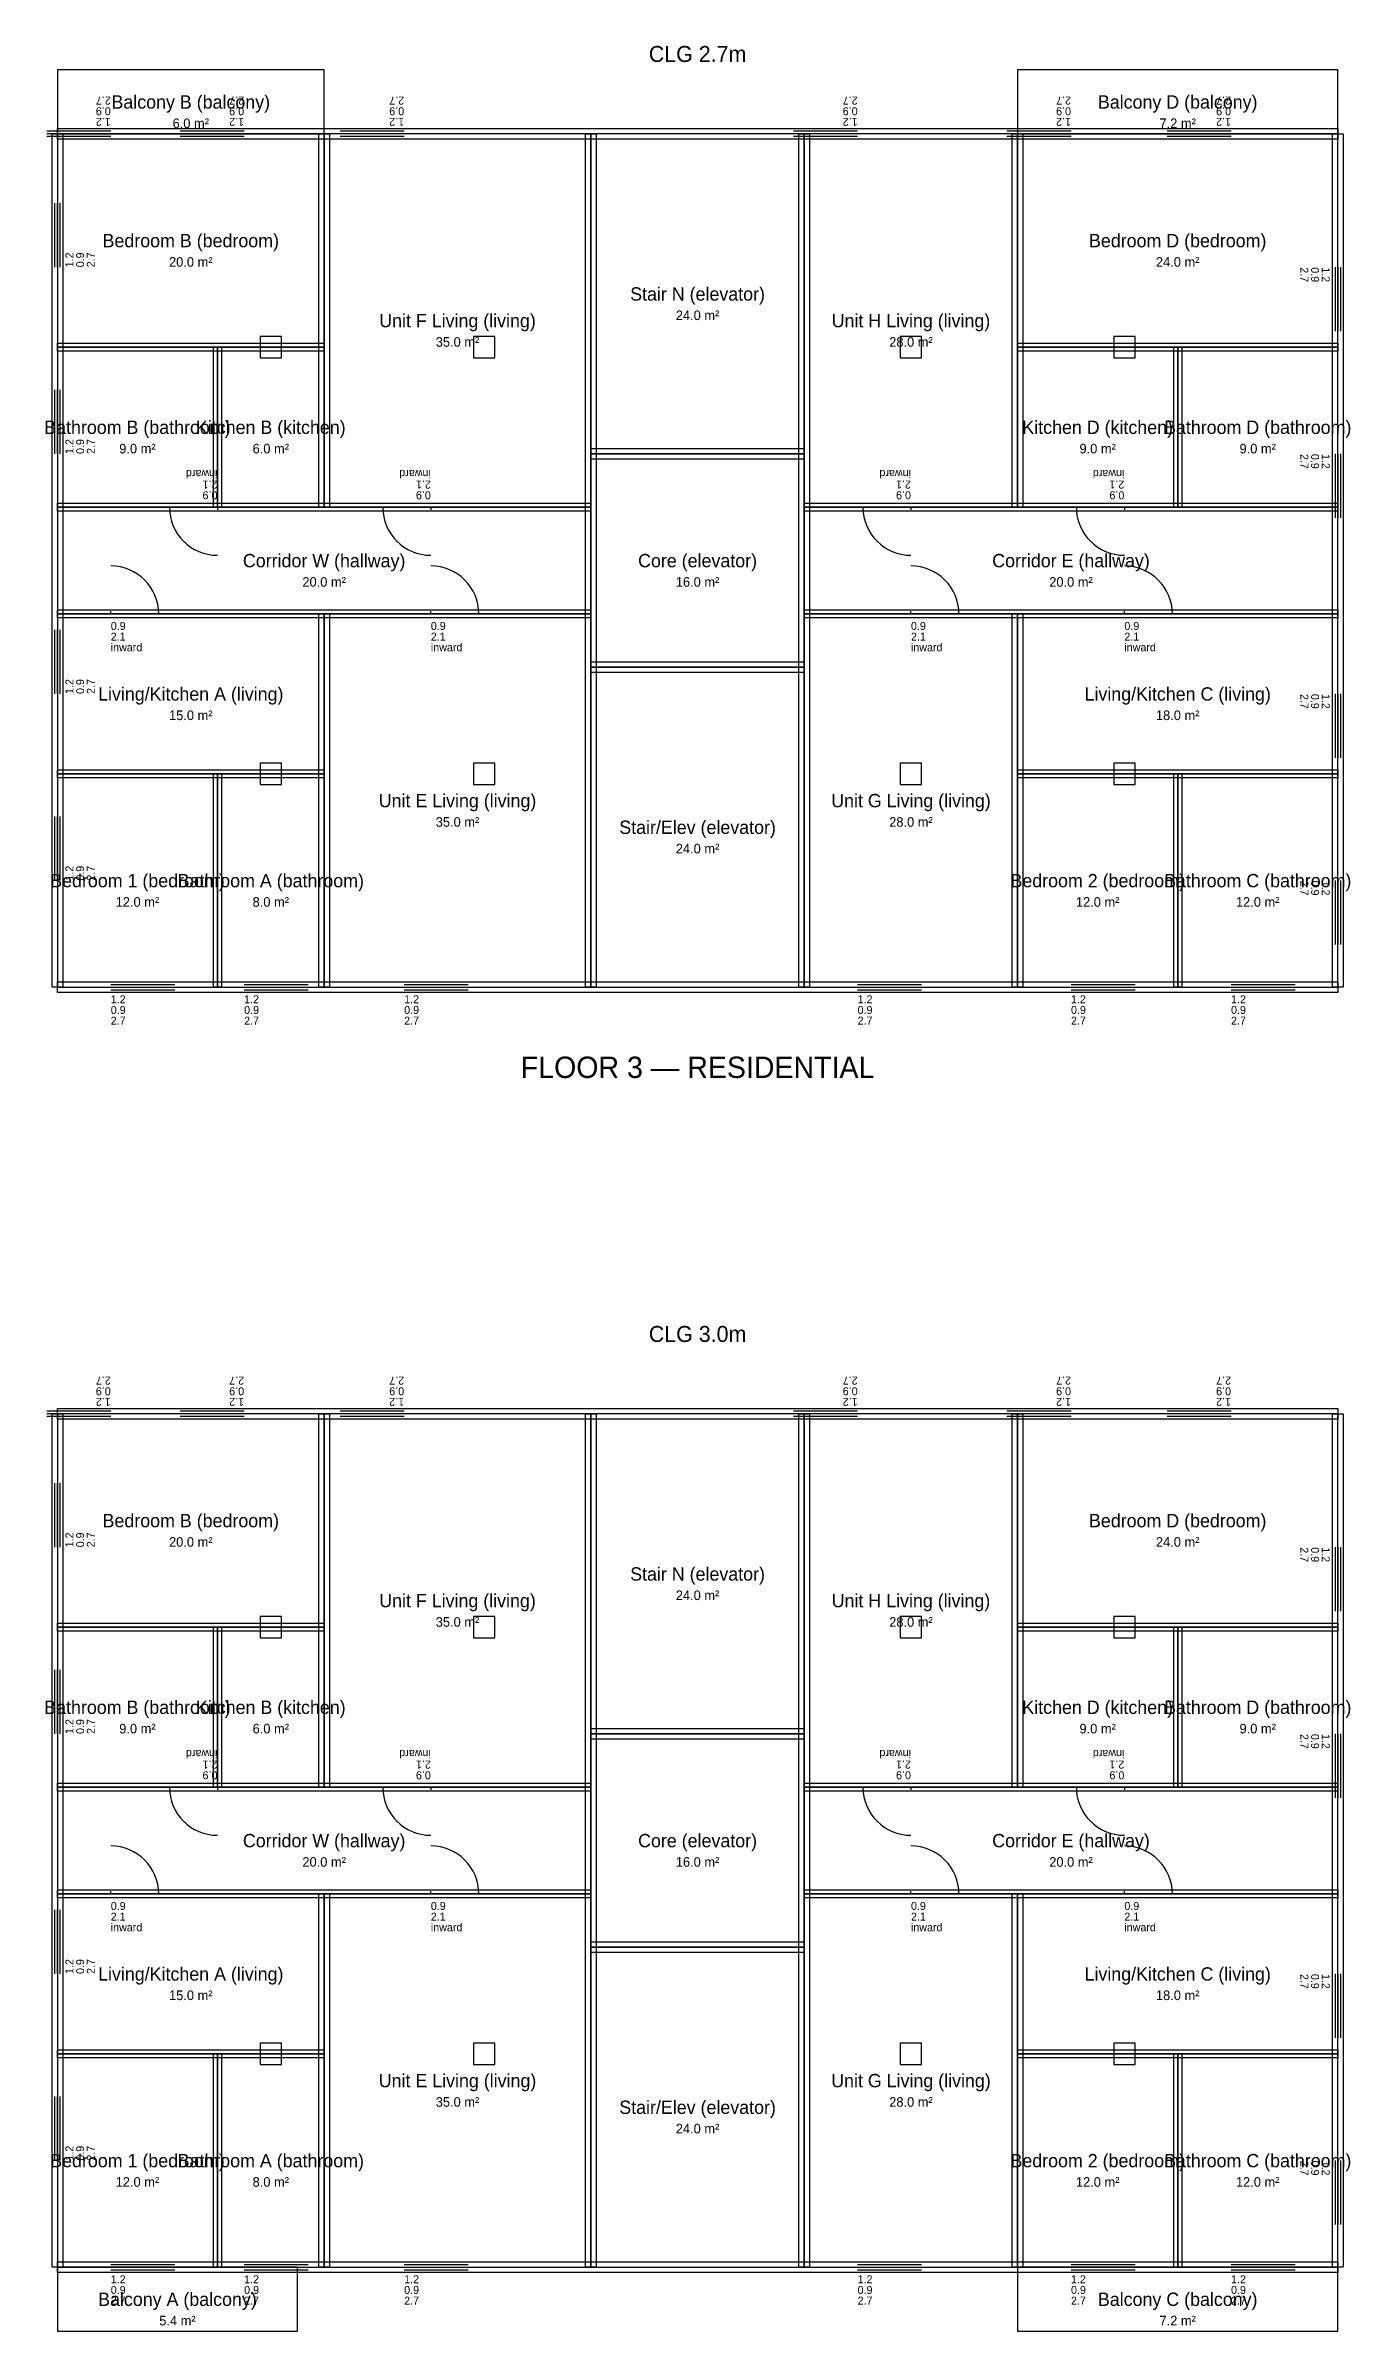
# Model space of a CAD drawing. Header units: metres. Extents: x 0 to 24, y -5 to 138.
# Drawn here: x -0.22 to 24.24, y 22.8 to 65.65 of the extents above; entities that cross this region are included whole.
import ezdxf
from ezdxf.enums import TextEntityAlignment as Align

# ---------------------------------------------------------------- set-up
doc = ezdxf.new("R2010")
doc.units = ezdxf.units.M
for name, color, linetype in [('A-ANNO-CLG', 9, 'Continuous'), ('A-ANNO-FLOR', 7, 'Continuous'), ('A-BALCONY', 6, 'Continuous'), ('A-DOOR', 1, 'Continuous'), ('A-ROOM-AREA', 2, 'Continuous'), ('A-ROOM-BDRY', 3, 'Continuous'), ('A-ROOM-NAME', 2, 'Continuous'), ('A-WALL-EXTR', 7, 'Continuous'), ('A-WALL-PART', 8, 'Continuous'), ('A-WALL-STRC', 5, 'Continuous'), ('A-WINDOW', 4, 'Continuous'), ('S-COLS', 5, 'Continuous')]:
    doc.layers.add(name, color=color, linetype=linetype)

# ---------------------------------------------------------------- blocks, each defined once
blk = doc.blocks.new('WINDOW-STD')
at = {"layer": 'A-WINDOW'}
for p, q in [((0, 0.05), (1.2, 0.05)), ((0, -0.05), (1.2, -0.05))]:
    blk.add_line(p, q, dxfattribs=at)
at = {"layer": 'A-WINDOW', "color": 4}
blk.add_line((0, 0), (1.2, 0), dxfattribs=at)
at = {"layer": 'A-WINDOW'}
for tag, p in [('WIDTH_M', (0, -0.3)), ('SILL_HEIGHT_M', (0, -0.5)), ('HEAD_HEIGHT_M', (0, -0.7))]:
    blk.add_attdef(tag, p, '', height=0.15, dxfattribs=at)
blk = doc.blocks.new('DOOR-SINGLE')
at = {"layer": 'A-DOOR'}
for q in [(0, 0.05), (0.9, 0)]:
    blk.add_line((0, 0), q, dxfattribs=at)
blk.add_arc((0, 0), 0.9, 0, 90, dxfattribs=at)
for tag, p in [('WIDTH_M', (0, -0.3)), ('HEAD_HEIGHT_M', (0, -0.5)), ('SWING', (0, -0.7))]:
    blk.add_attdef(tag, p, '', height=0.15, dxfattribs=at)

msp = doc.modelspace()

# ---------------------------------------------------------------- linework, layer by layer
at = {"layer": 'A-BALCONY'}
for points in [[(0, 64), (5, 64), (5, 65.2), (0, 65.2)], [(18, 64), (24, 64), (24, 65.2), (18, 65.2)], [(0, 22.8), (4.5, 22.8), (4.5, 24), (0, 24)], [(18, 22.8), (24, 22.8), (24, 24), (18, 24)]]:
    msp.add_lwpolyline(points, close=True, dxfattribs=at)
at = {"layer": 'A-ROOM-BDRY'}
for points in [[(0, 64), (5, 64), (5, 65.2), (0, 65.2)], [(18, 64), (24, 64), (24, 65.2), (18, 65.2)], [(0, 60), (5, 60), (5, 64), (0, 64)], [(5, 57), (10, 57), (10, 64), (5, 64)], [(10, 58), (14, 58), (14, 64), (10, 64)], [(14, 57), (18, 57), (18, 64), (14, 64)], [(18, 60), (24, 60), (24, 64), (18, 64)], [(0, 57), (3, 57), (3, 60), (0, 60)], [(3, 57), (5, 57), (5, 60), (3, 60)], [(18, 57), (21, 57), (21, 60), (18, 60)], [(21, 57), (24, 57), (24, 60), (21, 60)], [(10, 54), (14, 54), (14, 58), (10, 58)], [(0, 55), (10, 55), (10, 57), (0, 57)], [(14, 55), (24, 55), (24, 57), (14, 57)], [(0, 52), (5, 52), (5, 55), (0, 55)], [(5, 48), (10, 48), (10, 55), (5, 55)], [(14, 48), (18, 48), (18, 55), (14, 55)], [(18, 52), (24, 52), (24, 55), (18, 55)], [(10, 48), (14, 48), (14, 54), (10, 54)], [(0, 48), (3, 48), (3, 52), (0, 52)], [(3, 48), (5, 48), (5, 52), (3, 52)], [(18, 48), (21, 48), (21, 52), (18, 52)], [(21, 48), (24, 48), (24, 52), (21, 52)], [(0, 36), (5, 36), (5, 40), (0, 40)], [(5, 33), (10, 33), (10, 40), (5, 40)], [(10, 34), (14, 34), (14, 40), (10, 40)], [(14, 33), (18, 33), (18, 40), (14, 40)], [(18, 36), (24, 36), (24, 40), (18, 40)], [(0, 33), (3, 33), (3, 36), (0, 36)], [(3, 33), (5, 33), (5, 36), (3, 36)], [(18, 33), (21, 33), (21, 36), (18, 36)], [(21, 33), (24, 33), (24, 36), (21, 36)], [(10, 30), (14, 30), (14, 34), (10, 34)], [(0, 31), (10, 31), (10, 33), (0, 33)], [(14, 31), (24, 31), (24, 33), (14, 33)], [(0, 28), (5, 28), (5, 31), (0, 31)], [(5, 24), (10, 24), (10, 31), (5, 31)], [(14, 24), (18, 24), (18, 31), (14, 31)], [(18, 28), (24, 28), (24, 31), (18, 31)], [(10, 24), (14, 24), (14, 30), (10, 30)], [(0, 24), (3, 24), (3, 28), (0, 28)], [(3, 24), (5, 24), (5, 28), (3, 28)], [(18, 24), (21, 24), (21, 28), (18, 28)], [(21, 24), (24, 24), (24, 28), (21, 28)], [(0, 22.8), (4.5, 22.8), (4.5, 24), (0, 24)], [(18, 22.8), (24, 22.8), (24, 24), (18, 24)]]:
    msp.add_lwpolyline(points, close=True, dxfattribs=at)
at = {"layer": 'A-WALL-EXTR'}
for points in [[(0.1, 64), (0.1, 48), (-0.1, 48), (-0.1, 64)], [(24, 63.9), (0, 63.9), (0, 64.1), (24, 64.1)], [(23.9, 48), (23.9, 64), (24.1, 64), (24.1, 48)], [(0, 48.1), (24, 48.1), (24, 47.9), (0, 47.9)], [(0.1, 40), (0.1, 24), (-0.1, 24), (-0.1, 40)], [(24, 39.9), (0, 39.9), (0, 40.1), (24, 40.1)], [(23.9, 24), (23.9, 40), (24.1, 40), (24.1, 24)], [(0, 24.1), (24, 24.1), (24, 23.9), (0, 23.9)]]:
    msp.add_lwpolyline(points, close=True, dxfattribs=at)
at = {"layer": 'A-WALL-PART'}
for points in [[(0, 60.075), (5, 60.075), (5, 59.925), (0, 59.925)], [(2.925, 57), (2.925, 60), (3.075, 60), (3.075, 57)], [(18, 60.075), (24, 60.075), (24, 59.925), (18, 59.925)], [(20.925, 57), (20.925, 60), (21.075, 60), (21.075, 57)], [(0, 57.075), (10, 57.075), (10, 56.925), (0, 56.925)], [(14, 57.075), (24, 57.075), (24, 56.925), (14, 56.925)], [(0, 55.075), (10, 55.075), (10, 54.925), (0, 54.925)], [(14, 55.075), (24, 55.075), (24, 54.925), (14, 54.925)], [(0, 52.075), (5, 52.075), (5, 51.925), (0, 51.925)], [(2.925, 48), (2.925, 52), (3.075, 52), (3.075, 48)], [(18, 52.075), (24, 52.075), (24, 51.925), (18, 51.925)], [(20.925, 48), (20.925, 52), (21.075, 52), (21.075, 48)], [(0, 36.075), (5, 36.075), (5, 35.925), (0, 35.925)], [(2.925, 33), (2.925, 36), (3.075, 36), (3.075, 33)], [(18, 36.075), (24, 36.075), (24, 35.925), (18, 35.925)], [(20.925, 33), (20.925, 36), (21.075, 36), (21.075, 33)], [(0, 33.075), (10, 33.075), (10, 32.925), (0, 32.925)], [(14, 33.075), (24, 33.075), (24, 32.925), (14, 32.925)], [(0, 31.075), (10, 31.075), (10, 30.925), (0, 30.925)], [(14, 31.075), (24, 31.075), (24, 30.925), (14, 30.925)], [(0, 28.075), (5, 28.075), (5, 27.925), (0, 27.925)], [(2.925, 24), (2.925, 28), (3.075, 28), (3.075, 24)], [(18, 28.075), (24, 28.075), (24, 27.925), (18, 27.925)], [(20.925, 24), (20.925, 28), (21.075, 28), (21.075, 24)]]:
    msp.add_lwpolyline(points, close=True, dxfattribs=at)
at = {"layer": 'A-WALL-STRC'}
for points in [[(4.9, 57), (4.9, 64), (5.1, 64), (5.1, 57)], [(9.9, 48), (9.9, 64), (10.1, 64), (10.1, 48)], [(13.9, 48), (13.9, 64), (14.1, 64), (14.1, 48)], [(17.9, 57), (17.9, 64), (18.1, 64), (18.1, 57)], [(10, 58.1), (14, 58.1), (14, 57.9), (10, 57.9)], [(4.9, 48), (4.9, 55), (5.1, 55), (5.1, 48)], [(17.9, 48), (17.9, 55), (18.1, 55), (18.1, 48)], [(10, 54.1), (14, 54.1), (14, 53.9), (10, 53.9)], [(4.9, 33), (4.9, 40), (5.1, 40), (5.1, 33)], [(9.9, 24), (9.9, 40), (10.1, 40), (10.1, 24)], [(13.9, 24), (13.9, 40), (14.1, 40), (14.1, 24)], [(17.9, 33), (17.9, 40), (18.1, 40), (18.1, 33)], [(10, 34.1), (14, 34.1), (14, 33.9), (10, 33.9)], [(4.9, 24), (4.9, 31), (5.1, 31), (5.1, 24)], [(17.9, 24), (17.9, 31), (18.1, 31), (18.1, 24)], [(10, 30.1), (14, 30.1), (14, 29.9), (10, 29.9)]]:
    msp.add_lwpolyline(points, close=True, dxfattribs=at)
at = {"layer": 'S-COLS'}
for points in [[(3.8, 59.8), (4.2, 59.8), (4.2, 60.2), (3.8, 60.2)], [(7.8, 59.8), (8.2, 59.8), (8.2, 60.2), (7.8, 60.2)], [(15.8, 59.8), (16.2, 59.8), (16.2, 60.2), (15.8, 60.2)], [(19.8, 59.8), (20.2, 59.8), (20.2, 60.2), (19.8, 60.2)], [(3.8, 51.8), (4.2, 51.8), (4.2, 52.2), (3.8, 52.2)], [(7.8, 51.8), (8.2, 51.8), (8.2, 52.2), (7.8, 52.2)], [(15.8, 51.8), (16.2, 51.8), (16.2, 52.2), (15.8, 52.2)], [(19.8, 51.8), (20.2, 51.8), (20.2, 52.2), (19.8, 52.2)], [(3.8, 35.8), (4.2, 35.8), (4.2, 36.2), (3.8, 36.2)], [(7.8, 35.8), (8.2, 35.8), (8.2, 36.2), (7.8, 36.2)], [(15.8, 35.8), (16.2, 35.8), (16.2, 36.2), (15.8, 36.2)], [(19.8, 35.8), (20.2, 35.8), (20.2, 36.2), (19.8, 36.2)], [(3.8, 27.8), (4.2, 27.8), (4.2, 28.2), (3.8, 28.2)], [(7.8, 27.8), (8.2, 27.8), (8.2, 28.2), (7.8, 28.2)], [(15.8, 27.8), (16.2, 27.8), (16.2, 28.2), (15.8, 28.2)], [(19.8, 27.8), (20.2, 27.8), (20.2, 28.2), (19.8, 28.2)]]:
    msp.add_lwpolyline(points, close=True, dxfattribs=at)

# ---------------------------------------------------------------- block references
at = {"layer": 'A-DOOR', "rotation": 180}
for p in [(3, 57), (7, 57), (16, 57), (20, 57), (3, 33), (7, 33), (16, 33), (20, 33)]:
    msp.add_blockref('DOOR-SINGLE', p, dxfattribs=at).add_auto_attribs({'WIDTH_M': '0.9', 'HEAD_HEIGHT_M': '2.1', 'SWING': 'inward'})
at = {"layer": 'A-DOOR'}
for p in [(1, 55), (7, 55), (16, 55), (20, 55), (1, 31), (7, 31), (16, 31), (20, 31)]:
    msp.add_blockref('DOOR-SINGLE', p, dxfattribs=at).add_auto_attribs({'WIDTH_M': '0.9', 'HEAD_HEIGHT_M': '2.1', 'SWING': 'inward'})
at = {"layer": 'A-WINDOW'}
for p, rotation in [((1, 64), 180), ((3.5, 64), 180), ((6.5, 64), 180), ((15, 64), 180), ((19, 64), 180), ((22, 64), 180), ((0, 61.5), 90), ((24, 61.5), 270), ((0, 58), 90), ((24, 58), 270), ((0, 53.5), 90), ((24, 53.5), 270), ((0, 50), 90), ((24, 50), 270), ((1, 40), 180), ((3.5, 40), 180), ((6.5, 40), 180), ((15, 40), 180), ((19, 40), 180), ((22, 40), 180), ((0, 37.5), 90), ((24, 37.5), 270), ((0, 34), 90), ((24, 34), 270), ((0, 29.5), 90), ((24, 29.5), 270), ((0, 26), 90), ((24, 26), 270)]:
    msp.add_blockref('WINDOW-STD', p, dxfattribs=dict(at, rotation=rotation)).add_auto_attribs({'WIDTH_M': '1.2', 'SILL_HEIGHT_M': '0.9', 'HEAD_HEIGHT_M': '2.7'})
for p in [(1, 48), (3.5, 48), (6.5, 48), (15, 48), (19, 48), (22, 48), (1, 24), (3.5, 24), (6.5, 24), (15, 24), (19, 24), (22, 24)]:
    msp.add_blockref('WINDOW-STD', p, dxfattribs=at).add_auto_attribs({'WIDTH_M': '1.2', 'SILL_HEIGHT_M': '0.9', 'HEAD_HEIGHT_M': '2.7'})

# ---------------------------------------------------------------- texts
at = {"layer": 'A-ANNO-CLG'}
for s, p in [('CLG 2.7m', (12, 65.5)), ('CLG 3.0m', (12, 41.5))]:
    msp.add_text(s, height=0.3, dxfattribs=at).set_placement(p, align=Align.MIDDLE_CENTER)
at = {"layer": 'A-ANNO-FLOR'}
msp.add_text('FLOOR 3 — RESIDENTIAL', height=0.4, dxfattribs=at).set_placement((12, 46.5), align=Align.MIDDLE_CENTER)
at = {"layer": 'A-ROOM-AREA'}
for s, p in [('6.0 m²', (2.5, 64.2)), ('7.2 m²', (21, 64.2)), ('20.0 m²', (2.5, 61.6)), ('24.0 m²', (21, 61.6)), ('24.0 m²', (12, 60.6)), ('35.0 m²', (7.5, 60.1)), ('28.0 m²', (16, 60.1)), ('9.0 m²', (1.5, 58.1)), ('6.0 m²', (4, 58.1)), ('9.0 m²', (19.5, 58.1)), ('9.0 m²', (22.5, 58.1)), ('20.0 m²', (5, 55.6)), ('16.0 m²', (12, 55.6)), ('20.0 m²', (19, 55.6)), ('15.0 m²', (2.5, 53.1)), ('18.0 m²', (21, 53.1)), ('35.0 m²', (7.5, 51.1)), ('28.0 m²', (16, 51.1)), ('24.0 m²', (12, 50.6)), ('12.0 m²', (1.5, 49.6)), ('8.0 m²', (4, 49.6)), ('12.0 m²', (19.5, 49.6)), ('12.0 m²', (22.5, 49.6)), ('20.0 m²', (2.5, 37.6)), ('24.0 m²', (21, 37.6)), ('24.0 m²', (12, 36.6)), ('35.0 m²', (7.5, 36.1)), ('28.0 m²', (16, 36.1)), ('9.0 m²', (1.5, 34.1)), ('6.0 m²', (4, 34.1)), ('9.0 m²', (19.5, 34.1)), ('9.0 m²', (22.5, 34.1)), ('20.0 m²', (5, 31.6)), ('16.0 m²', (12, 31.6)), ('20.0 m²', (19, 31.6)), ('15.0 m²', (2.5, 29.1)), ('18.0 m²', (21, 29.1)), ('35.0 m²', (7.5, 27.1)), ('28.0 m²', (16, 27.1)), ('24.0 m²', (12, 26.6)), ('12.0 m²', (1.5, 25.6)), ('8.0 m²', (4, 25.6)), ('12.0 m²', (19.5, 25.6)), ('12.0 m²', (22.5, 25.6)), ('5.4 m²', (2.25, 23)), ('7.2 m²', (21, 23))]:
    msp.add_text(s, height=0.18, dxfattribs=at).set_placement(p, align=Align.MIDDLE_CENTER)
at = {"layer": 'A-ROOM-NAME'}
for s, p in [('Balcony B (balcony)', (2.5, 64.6)), ('Balcony D (balcony)', (21, 64.6)), ('Bedroom B (bedroom)', (2.5, 62)), ('Bedroom D (bedroom)', (21, 62)), ('Stair N (elevator)', (12, 61)), ('Unit F Living (living)', (7.5, 60.5)), ('Unit H Living (living)', (16, 60.5)), ('Bathroom B (bathroom)', (1.5, 58.5)), ('Kitchen B (kitchen)', (4, 58.5)), ('Kitchen D (kitchen)', (19.5, 58.5)), ('Bathroom D (bathroom)', (22.5, 58.5)), ('Corridor W (hallway)', (5, 56)), ('Core (elevator)', (12, 56)), ('Corridor E (hallway)', (19, 56)), ('Living/Kitchen A (living)', (2.5, 53.5)), ('Living/Kitchen C (living)', (21, 53.5)), ('Unit E Living (living)', (7.5, 51.5)), ('Unit G Living (living)', (16, 51.5)), ('Stair/Elev (elevator)', (12, 51)), ('Bedroom 1 (bedroom)', (1.5, 50)), ('Bathroom A (bathroom)', (4, 50)), ('Bedroom 2 (bedroom)', (19.5, 50)), ('Bathroom C (bathroom)', (22.5, 50)), ('Bedroom B (bedroom)', (2.5, 38)), ('Bedroom D (bedroom)', (21, 38)), ('Stair N (elevator)', (12, 37)), ('Unit F Living (living)', (7.5, 36.5)), ('Unit H Living (living)', (16, 36.5)), ('Bathroom B (bathroom)', (1.5, 34.5)), ('Kitchen B (kitchen)', (4, 34.5)), ('Kitchen D (kitchen)', (19.5, 34.5)), ('Bathroom D (bathroom)', (22.5, 34.5)), ('Corridor W (hallway)', (5, 32)), ('Core (elevator)', (12, 32)), ('Corridor E (hallway)', (19, 32)), ('Living/Kitchen A (living)', (2.5, 29.5)), ('Living/Kitchen C (living)', (21, 29.5)), ('Unit E Living (living)', (7.5, 27.5)), ('Unit G Living (living)', (16, 27.5)), ('Stair/Elev (elevator)', (12, 27)), ('Bedroom 1 (bedroom)', (1.5, 26)), ('Bathroom A (bathroom)', (4, 26)), ('Bedroom 2 (bedroom)', (19.5, 26)), ('Bathroom C (bathroom)', (22.5, 26)), ('Balcony A (balcony)', (2.25, 23.4)), ('Balcony C (balcony)', (21, 23.4))]:
    msp.add_text(s, height=0.25, dxfattribs=at).set_placement(p, align=Align.MIDDLE_CENTER)

doc.saveas('drawing.dxf')
